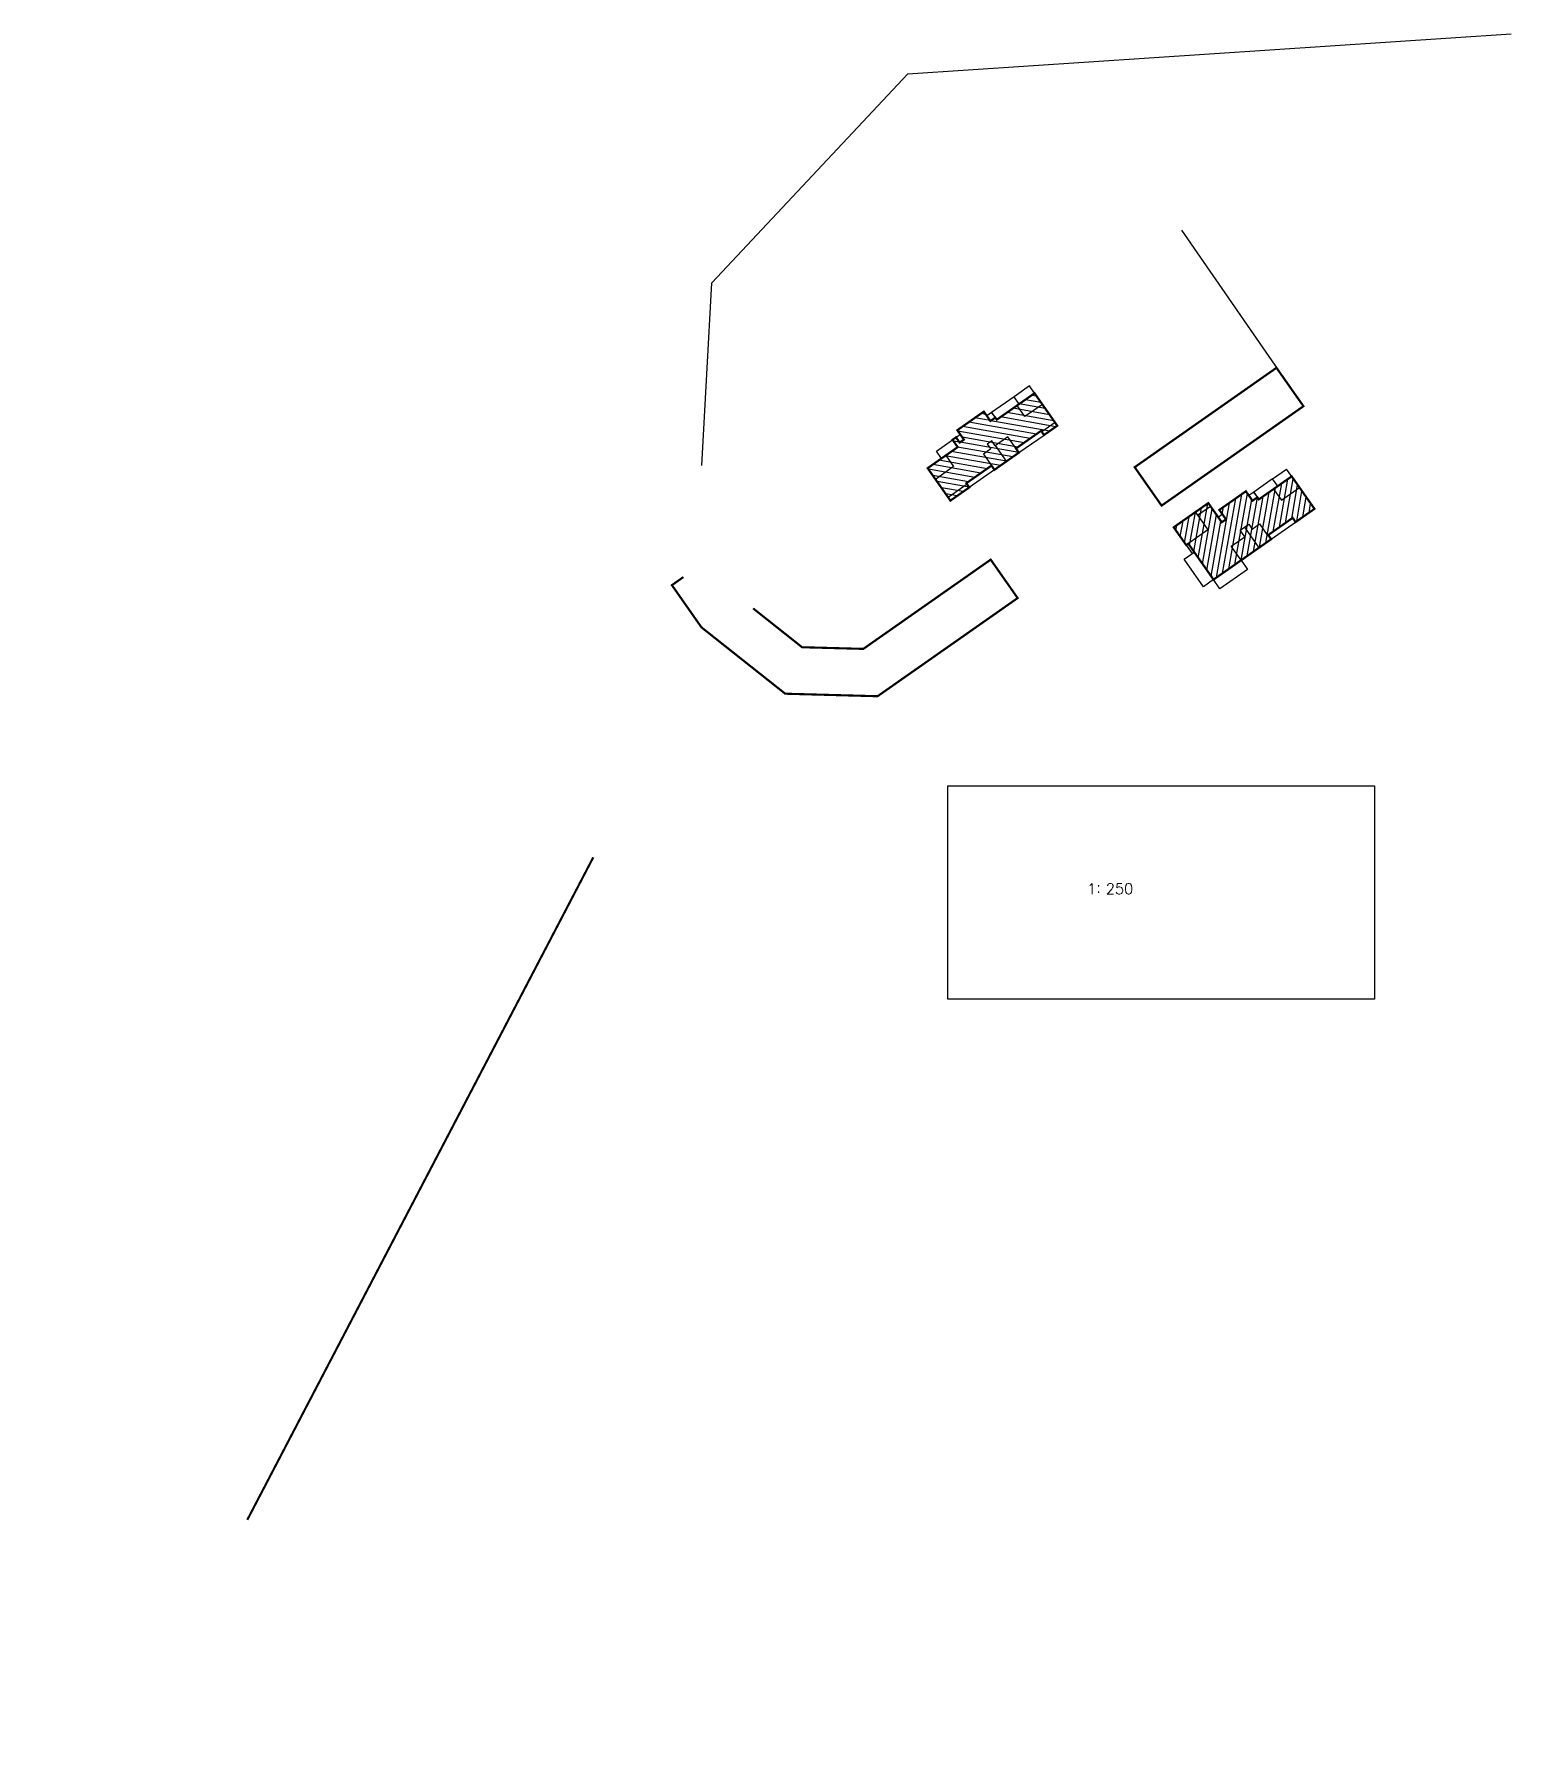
# Model space of a CAD drawing. Header units: millimetres. Extents: x 1275 to 2114, y 135 to 923.
# Drawn here: x 1275.2 to 1621.4, y 134.5 to 532.9 of the extents above; entities that cross this region are included whole.
import ezdxf

# ---------------------------------------------------------------- set-up
doc = ezdxf.new("R2010")
doc.units = ezdxf.units.MM
doc.layers.add('0-规划建筑', color=34, linetype='Continuous')
doc.styles.get("Standard").update_dxf_attribs({"font": 'txt', "bigfont": 'gbcbig.shx'})
pattern_1 = [(45, (0, 0), (-0.88388, 0.88388), [])]

# ---------------------------------------------------------------- blocks, each defined once
blk = doc.blocks.new('A$C3CD50023')
h = blk.add_hatch()
h.set_pattern_fill('ANSI31', color=253, scale=10)
h.set_pattern_definition(pattern_1)
h.paths.add_polyline_path([(3.5, -5.9), (3.5, -4.7), (10.5, -4.7), (10.5, -5.9), (15.9, -5.9), (15.9, 0.2), (15.9, 0.2), (15.9, 3.4), (6.5, 3.4), (6.5, 4), (5.1, 4), (5.1, 6.7), (-2.5, 6.7), (-2.5, 4), (-3.7, 4), (-3.7, 9.5), (-13.6, 9.5), (-13.6, 4.4), (-13, 4.4), (-13, -5.9)])
at = {"layer": '0-规划建筑'}
for p, q in [((11.9, 5.5), (15.9, 5.5)), ((15.9, 3.4), (15.9, 5.5)), ((0, 0), (0, -5.9))]:
    blk.add_line(p, q, dxfattribs=at)
at = {"layer": '0-规划建筑', "const_width": 0.5}
blk.add_lwpolyline([(3.5, -5.9), (3.5, -4.7), (10.5, -4.7), (10.5, -5.9), (15.9, -5.9), (15.9, 0.2), (15.9, 0.2), (15.9, 3.4), (6.5, 3.4), (6.5, 4), (5.1, 4), (5.1, 6.7), (-2.5, 6.7), (-2.5, 4), (-3.7, 4), (-3.7, 9.5), (-13.6, 9.5), (-13.6, 4.4), (-13, 4.4), (-13, -5.9)], close=True, dxfattribs=at)
at = {"layer": '0-规划建筑'}
for points in [[(-7.4, 4.4), (-13.6, 4.4), (-13.6, 9.5), (-7.4, 9.5)], [(-7.4, 8.6), (-3.7, 8.6), (-3.7, 9.5), (-7.4, 9.5)], [(-13, 4.4), (-13.6, 4.4), (-13.6, 2), (-13, 2)], [(-2.5, 4), (-3.7, 4), (-3.7, 5.5), (-2.5, 5.5)], [(5.1, 4), (6.5, 4), (6.5, 5.5), (5.1, 5.5)], [(6.5, 3.4), (11.9, 3.4), (11.9, 5.5), (6.5, 5.5)], [(-15.9, 2), (-13, 2), (-13, -5.9), (-15.9, -5.9)], [(10.7, 0.2), (15.9, 0.2), (15.9, 3.4), (10.7, 3.4)], [(-13, -5.9), (-5.1, -5.9), (-5.1, -8.5), (-13, -8.5)]]:
    blk.add_lwpolyline(points, close=True, dxfattribs=at)
for points in [[(-5.1, -5.9), (-5.1, -1.9), (-1.2, -1.9), (-1.2, 0), (1.2, 0), (1.2, -1.4), (3.3, -1.4), (3.3, -4.7), (3.5, -4.7), (3.5, -5.9)], [(3.5, -5.9), (10.5, -5.9)], [(10.5, -5), (10.5, -5.9), (15.9, -5.9), (15.9, -5)]]:
    blk.add_lwpolyline(points, dxfattribs=at)
blk = doc.blocks.new('A$C734D0DF4')
h = blk.add_hatch()
h.set_pattern_fill('ANSI31', color=253, scale=10)
h.set_pattern_definition(pattern_1)
h.paths.add_polyline_path([(3.4, -4.5), (3.4, -3.3), (10.6, -3.3), (10.6, -4.5), (16, -4.5), (16, 1.6), (16, 1.6), (16, 4.8), (7.4, 4.8), (7.4, 6.9), (6.4, 6.9), (6.4, 5.4), (5.2, 5.4), (5.2, 8.1), (-2.4, 8.1), (-2.4, 5.4), (-3.8, 5.4), (-3.8, 4.8), (-14.6, 4.8), (-14.6, 1.6), (-14.6, 1.6), (-14.6, -4.5), (-10.8, -4.5), (-10.8, -3.3), (-3.6, -3.3), (-3.6, -4.5)])
at = {"layer": '0-规划建筑'}
for p, q in [((-14.6, 6.9), (-10.2, 6.9)), ((-14.6, 4.8), (-14.6, 6.9))]:
    blk.add_line(p, q, dxfattribs=at)
at = {"layer": '0-规划建筑', "const_width": 0.5}
blk.add_lwpolyline([(3.4, -4.5), (3.4, -3.3), (10.6, -3.3), (10.6, -4.5), (16, -4.5), (16, 1.6), (16, 1.6), (16, 4.8), (7.4, 4.8), (7.4, 6.9), (6.4, 6.9), (6.4, 5.4), (5.2, 5.4), (5.2, 8.1), (-2.4, 8.1), (-2.4, 5.4), (-3.8, 5.4), (-3.8, 4.8), (-14.6, 4.8), (-14.6, 1.6), (-14.6, 1.6), (-14.6, -4.5), (-10.8, -4.5), (-10.8, -3.3), (-3.6, -3.3), (-3.6, -4.5)], close=True, dxfattribs=at)
at = {"layer": '0-规划建筑'}
for points in [[(-9.6, 4.8), (-14.6, 4.8), (-14.6, 1.6), (-9.6, 1.6)], [(-3.8, 4.8), (-10.2, 4.8), (-10.2, 6.9), (-3.8, 6.9)], [(-2.4, 5.4), (-3.8, 5.4), (-3.8, 6.9), (-2.4, 6.9)], [(5.2, 5.4), (6.4, 5.4), (6.4, 6.9), (5.2, 6.9)], [(7.4, 4.8), (12, 4.8), (12, 6.9), (7.4, 6.9)], [(10.8, 1.6), (16, 1.6), (16, 4.8), (10.8, 4.8)], [(-14.6, -3.6), (-10.8, -3.6), (-10.8, -4.5), (-14.6, -4.5)], [(-10.8, -3.3), (-3.6, -3.3), (-3.6, -4.5), (-10.8, -4.5)], [(3.4, -4.5), (10.6, -4.5), (10.6, -3.3), (3.4, -3.3)], [(10.6, -3.6), (16, -3.6), (16, -4.5), (10.6, -4.5)]]:
    blk.add_lwpolyline(points, close=True, dxfattribs=at)
for points in [[(-3.6, -4.5), (-3.6, 0), (0, 0), (0, 1.4), (1.3, 1.4), (1.3, 0), (3.4, 0), (3.4, -4.5)], [(-0.1, -4.5), (-0.1, 0)]]:
    blk.add_lwpolyline(points, dxfattribs=at)

msp = doc.modelspace()

# ---------------------------------------------------------------- linework, layer by layer
at = {"color": 1}
msp.add_line((1572.71, 445.63), (1544.19, 486.89), dxfattribs=at)
msp.add_lwpolyline([(1431.68, 431.74), (1434.01, 474.54), (1479.97, 523.57), (1621.36, 532.91)])
msp.add_lwpolyline([(1406.26, 339.87, 0.5, 0.5, 0), (1325.16, 184.53, 100, 100, 0)], format="xyseb")
msp.add_lwpolyline([(1489.39, 356.59), (1589.39, 356.59), (1589.39, 306.59), (1489.39, 306.59)], close=True)
at = {"layer": '0-规划建筑', "const_width": 0.5}
msp.add_lwpolyline([(1566.39, 454.64), (1533.15, 431.33), (1539.46, 422.32), (1572.71, 445.63)], close=True, dxfattribs=at)
msp.add_lwpolyline([(1427.38, 405.57), (1424.68, 403.67), (1431.61, 393.78), (1451.24, 378.22), (1472.89, 377.63), (1505.72, 400.65), (1499.4, 409.66), (1469.55, 388.73), (1455.2, 389.12), (1443.72, 398.22)], dxfattribs=at)

# ---------------------------------------------------------------- block references
at = {"layer": '0-规划建筑', "xscale": -1, "rotation": 35.03673601821072}
msp.add_blockref('A$C734D0DF4', (1500.48, 436.36), dxfattribs=at)
at = {"layer": '0-规划建筑', "rotation": 35.03673601821076}
msp.add_blockref('A$C3CD50023', (1558.89, 417.27), dxfattribs=at)

# ---------------------------------------------------------------- texts
at = {"insert": (1521.99, 333.74), "char_height": 2.5, "width": 15.8224, "attachment_point": 1}
msp.add_mtext('1：250', dxfattribs=at)

doc.saveas('drawing.dxf')
